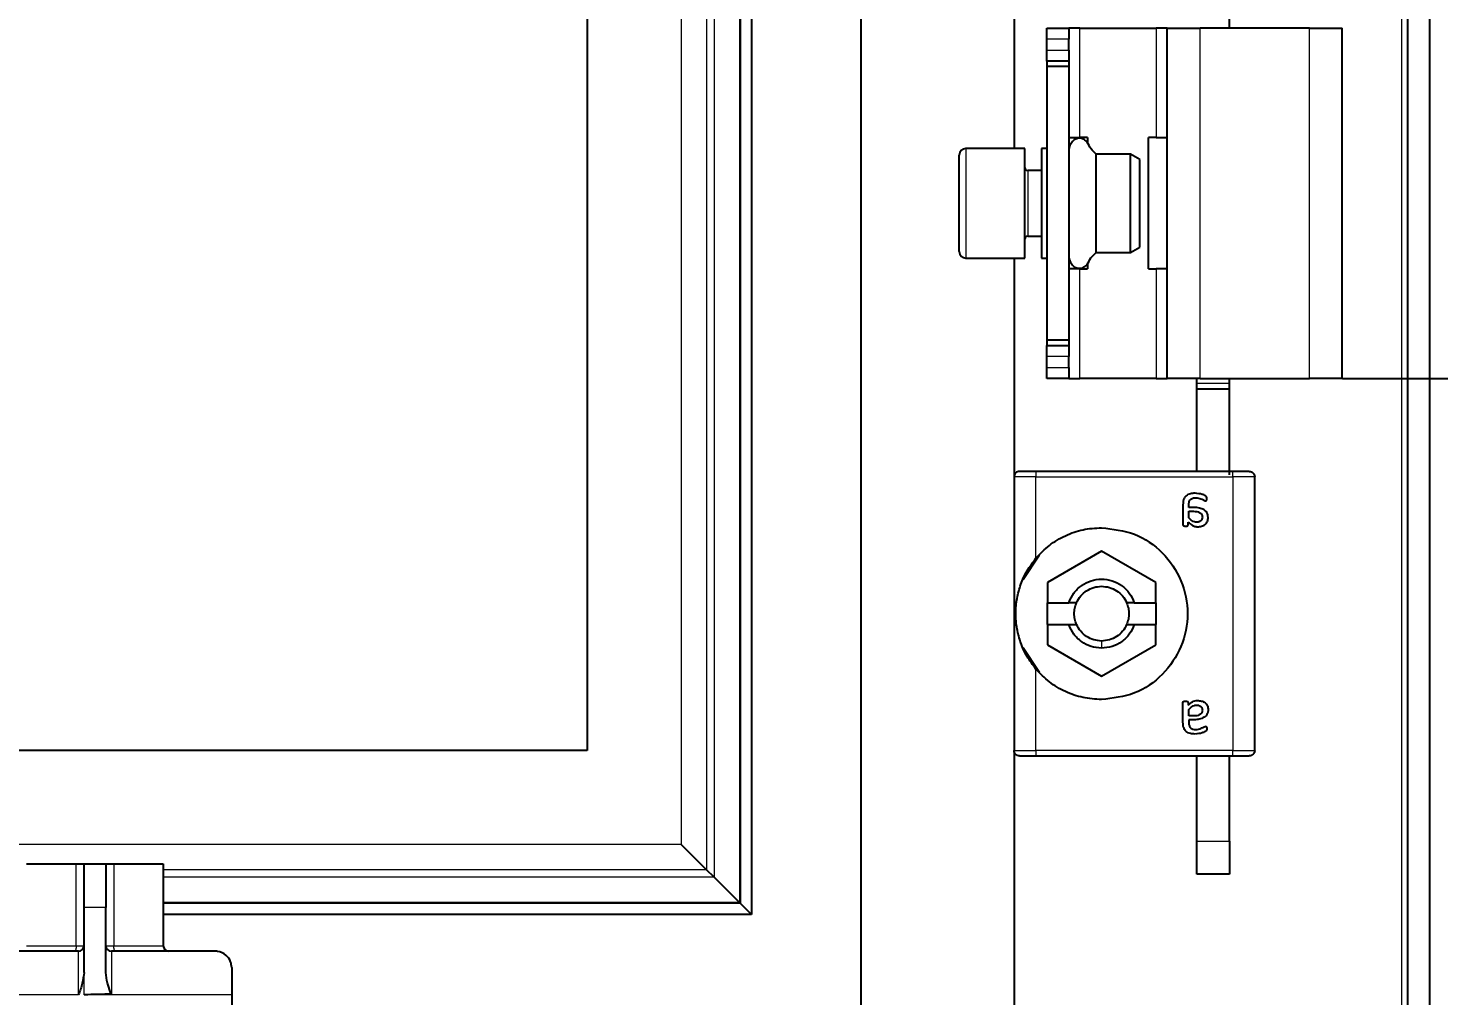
# Model space of a CAD drawing. Header units: millimetres. Extents: x -793 to 1819, y -785 to 978.
# Drawn here: x 1497.4 to 1626.3, y -498.4 to -410 of the extents above; entities that cross this region are included whole.
import ezdxf

# ---------------------------------------------------------------- set-up
doc = ezdxf.new("R2010")
doc.units = ezdxf.units.MM
doc.layers.add('FORMAT', color=7, linetype='Continuous')
doc.styles.add('SLDTEXTSTYLE0', font='TXT', dxfattribs={"width": 0.75})
doc.dimstyles.new('SLDDIMSTYLE0', dxfattribs={"dimtxt": 20, "dimasz": 10, "dimexe": 0, "dimexo": 0.0625, "dimgap": 5, "dimtad": 2, "dimdec": 1, "dimrnd": 1e-09, "dimzin": 12, "dimdsep": 46, "dimtxsty": 'SLDTEXTSTYLE0', "dimsah": 1, "dimcen": 0.09, "dimadec": 0, "dimazin": 3, "dimtfac": 1, "dimtofl": 0, "dimtmove": 0, "dimatfit": 3, "dimfxl": 0, "dimfrac": 2, "dimtolj": 1, "dimtzin": 12, "dimarcsym": 0})

# ---------------------------------------------------------------- blocks, each defined once
blk = doc.blocks.new('_D_8')
at = {"layer": 'FORMAT'}
for p, q in [((1617.49, 690.03), (1818.8, 690.03)), ((1817.8, 690.03), (1817.8, -441.97)), ((1617.49, -441.97), (1818.8, -441.97))]:
    blk.add_line(p, q, dxfattribs=at)
for points in [[(1817.8, 690.03), (1816.26, 680.03), (1819.34, 680.03)], [(1817.8, -441.97), (1819.34, -431.97), (1816.26, -431.97)]]:
    blk.add_solid(points, dxfattribs=at)
at = {"layer": 'FORMAT', "insert": (1792.02, 94.48), "char_height": 20, "attachment_point": 1, "rotation": 90, "style": 'SLDTEXTSTYLE0'}
blk.add_mtext('1132', dxfattribs=at)

msp = doc.modelspace()

# ---------------------------------------------------------------- linework, layer by layer
at = {"color": 7, "linetype": 'Continuous', "lineweight": 25}
for p, q in [((1623.48, -553.47), (1623.48, 801.53)), ((1625.48, -553.47), (1625.48, 801.53)), ((1573.48, 768.53), (1573.48, -520.47)), ((1563.48, 739.03), (1563.48, -490.97)), ((1548.48, 724.03), (1548.48, -475.97)), ((1587.48, -126.14), (1587.48, -420.97)), ((1607.18, -409.97), (1607.18, -126.47)), ((1590.48, -409.97), (1592.48, -409.97)), ((1590.48, -410.97), (1590.48, -409.97)), ((1590.48, -411.97), (1590.48, -410.97)), ((1592.48, -409.97), (1592.48, -410.97)), ((1593.48, -409.97), (1592.48, -409.97)), ((1592.48, -411.97), (1592.48, -410.97)), ((1593.48, -409.97), (1600.48, -409.97)), ((1601.48, -409.97), (1600.48, -409.97)), ((1601.48, -409.97), (1604.48, -409.97)), ((1601.48, -441.97), (1601.48, -409.97)), ((1614.48, -409.97), (1604.48, -409.97)), ((1614.48, -409.97), (1617.48, -409.97)), ((1617.48, -441.97), (1617.48, -409.97)), ((1590.48, -412.97), (1590.48, -411.97)), ((1592.48, -411.97), (1592.48, -412.97)), ((1592.48, -412.97), (1590.48, -412.97)), ((1590.48, -412.97), (1590.48, -413.47)), ((1592.48, -413.47), (1590.48, -413.47)), ((1590.48, -413.47), (1590.48, -438.47)), ((1592.48, -412.97), (1592.48, -413.47)), ((1592.48, -413.47), (1592.48, -438.47)), ((1592.48, -419.97), (1593.48, -419.97)), ((1594.18, -419.97), (1593.48, -419.97)), ((1594.18, -419.97), (1594.18, -420.42)), ((1599.78, -431.97), (1599.78, -419.97)), ((1600.48, -419.97), (1599.78, -419.97)), ((1600.48, -419.97), (1601.48, -419.97)), ((1582.48, -428.22), (1582.48, -421.57)), ((1588.48, -420.97), (1583.08, -420.97)), ((1588.48, -428.53), (1588.48, -420.97)), ((1590.48, -420.97), (1589.98, -420.97)), ((1589.98, -420.97), (1589.98, -422.18)), ((1598.12, -421.47), (1594.98, -421.47)), ((1594.98, -430.47), (1594.98, -421.47)), ((1598.98, -421.97), (1598.12, -421.47)), ((1598.12, -430.47), (1598.12, -421.47)), ((1589.98, -422.18), (1589.98, -430.97)), ((1598.98, -429.97), (1598.98, -421.97)), ((1589.98, -422.97), (1588.73, -422.97)), ((1582.48, -430.37), (1582.48, -428.22)), ((1588.48, -430.97), (1588.48, -428.53)), ((1588.73, -428.97), (1589.98, -428.97)), ((1594.98, -430.47), (1598.12, -430.47)), ((1598.12, -430.47), (1598.98, -429.97)), ((1583.08, -430.97), (1588.48, -430.97)), ((1587.48, -430.97), (1587.48, -450.79)), ((1589.98, -430.97), (1590.48, -430.97)), ((1594.18, -431.52), (1594.18, -431.97)), ((1593.48, -431.97), (1592.48, -431.97)), ((1593.48, -431.97), (1594.18, -431.97)), ((1599.78, -431.97), (1600.48, -431.97)), ((1601.48, -431.97), (1600.48, -431.97)), ((1592.48, -438.47), (1590.48, -438.47)), ((1590.48, -438.47), (1590.48, -438.97)), ((1590.48, -438.97), (1592.48, -438.97)), ((1590.48, -439.97), (1590.48, -438.97)), ((1592.48, -438.47), (1592.48, -438.97)), ((1592.48, -438.97), (1592.48, -439.97)), ((1590.48, -440.97), (1590.48, -439.97)), ((1592.48, -440.97), (1592.48, -439.97)), ((1590.48, -441.97), (1590.48, -440.97)), ((1592.48, -441.97), (1590.48, -441.97)), ((1592.48, -440.97), (1592.48, -441.97)), ((1592.48, -441.97), (1593.48, -441.97)), ((1600.48, -441.97), (1593.48, -441.97)), ((1600.48, -441.97), (1601.48, -441.97)), ((1604.48, -441.97), (1601.48, -441.97)), ((1604.18, -442.43), (1604.18, -441.97)), ((1604.48, -441.97), (1614.48, -441.97)), ((1607.18, -442.43), (1607.18, -441.97)), ((1617.48, -441.97), (1614.48, -441.97)), ((1604.18, -442.93), (1604.18, -442.43)), ((1604.18, -442.93), (1607.18, -442.93)), ((1604.18, -450.47), (1604.18, -442.93)), ((1607.18, -442.93), (1607.18, -442.43)), ((1607.18, -450.77), (1607.18, -442.93)), ((1587.48, -450.97), (1587.48, -475.97)), ((1607.48, -450.47), (1589.48, -450.47)), ((1608.08, -450.47), (1607.83, -450.47)), ((1609.48, -475.97), (1609.48, -450.97)), ((1602.92, -453.51), (1602.92, -455.38)), ((1603.45, -453.76), (1603.45, -453.54)), ((1603.83, -453.76), (1603.45, -453.76)), ((1603.45, -454.11), (1603.88, -454.11)), ((1603.45, -454.7), (1603.45, -454.11)), ((1603.38, -455.37), (1603.38, -455.1)), ((1588.31, -460.34), (1589.82, -458.08)), ((1595.48, -457.75), (1590.53, -460.61)), ((1600.43, -460.61), (1595.48, -457.75)), ((1590.53, -460.61), (1590.53, -462.47)), ((1600.43, -462.47), (1600.43, -460.61)), ((1590.53, -462.47), (1592.49, -462.47)), ((1590.53, -464.47), (1590.53, -462.47)), ((1593.19, -462.47), (1592.49, -462.47)), ((1598.47, -462.47), (1597.77, -462.47)), ((1598.47, -462.47), (1600.43, -462.47)), ((1600.43, -462.47), (1600.43, -464.47)), ((1590.53, -464.47), (1590.53, -466.33)), ((1590.53, -464.47), (1592.49, -464.47)), ((1592.49, -464.47), (1593.19, -464.47)), ((1597.77, -464.47), (1598.47, -464.47)), ((1598.47, -464.47), (1600.43, -464.47)), ((1600.43, -466.33), (1600.43, -464.47)), ((1589.82, -468.85), (1588.31, -466.59)), ((1590.53, -466.33), (1595.48, -469.18)), ((1595.48, -469.18), (1600.43, -466.33)), ((1602.92, -473.43), (1602.92, -471.56)), ((1603.38, -471.56), (1603.38, -471.84)), ((1603.45, -472.82), (1603.45, -472.23)), ((1603.88, -472.82), (1603.45, -472.82)), ((1603.83, -473.17), (1603.45, -473.17)), ((1603.45, -473.17), (1603.45, -473.39)), ((1548.48, -475.97), (908.48, -475.97)), ((1587.48, -476.14), (1587.48, -520.47)), ((1589.48, -476.47), (1607.48, -476.47)), ((1604.18, -484.27), (1604.18, -476.47)), ((1607.18, -484.27), (1607.18, -476.47)), ((1607.83, -476.47), (1608.08, -476.47)), ((1559.38, -486.87), (1557.07, -484.56)), ((1604.18, -487.27), (1604.18, -484.27)), ((1607.18, -484.27), (1607.18, -487.27)), ((1497.23, -486.32), (1501.76, -486.32)), ((1501.76, -486.32), (1502.48, -486.32)), ((1502.48, -486.32), (1504.48, -486.32)), ((1502.48, -490.32), (1502.48, -486.32)), ((1504.48, -486.32), (1504.48, -490.32)), ((1504.48, -486.32), (1505.21, -486.32)), ((1505.21, -486.32), (1509.73, -486.32)), ((1509.73, -486.32), (1509.73, -493.82)), ((1560.07, -487.56), (1559.38, -486.87)), ((1607.18, -487.27), (1604.18, -487.27)), ((1562.38, -489.87), (1560.07, -487.56)), ((1502.48, -496.26), (1502.48, -490.32)), ((1504.48, -496.25), (1504.48, -490.32)), ((1563.48, -490.97), (1509.73, -490.97)), ((1563.48, -490.97), (1562.48, -489.97)), ((1501.98, -494.32), (1492.48, -494.32)), ((1514.48, -494.32), (1504.98, -494.32)), ((1515.98, -495.82), (1515.98, -498.32)), ((1515.98, -498.32), (1515.98, -502.57))]:
    msp.add_line(p, q, dxfattribs=at)
at = {"color": 8, "linetype": 'Continuous', "lineweight": 18}
for p, q in [((1622.88, 798.93), (1622.88, -550.87)), ((1562.38, 737.93), (1562.38, -489.87)), ((1562.48, 738.03), (1562.48, -489.97)), ((1559.38, 734.93), (1559.38, -486.87)), ((1560.07, 735.62), (1560.07, -487.56)), ((1557.07, 732.62), (1557.07, -484.56)), ((1592.48, -410.97), (1590.48, -410.97)), ((1593.48, -419.97), (1593.48, -409.97)), ((1600.48, -409.97), (1600.48, -419.97)), ((1604.48, -441.97), (1604.48, -409.97)), ((1614.48, -441.97), (1614.48, -409.97)), ((1590.48, -411.97), (1592.48, -411.97)), ((1583.08, -420.97), (1583.08, -428.53)), ((1588.73, -422.97), (1588.73, -428.97)), ((1583.08, -428.53), (1583.08, -430.97)), ((1593.48, -441.97), (1593.48, -431.97)), ((1600.48, -431.97), (1600.48, -441.97)), ((1592.48, -439.97), (1590.48, -439.97)), ((1590.48, -440.97), (1592.48, -440.97)), ((1607.18, -442.43), (1604.18, -442.43)), ((1589.48, -458.41), (1589.48, -450.97)), ((1589.48, -450.97), (1607.48, -450.97)), ((1607.48, -450.97), (1607.48, -475.97)), ((1595.48, -465.97), (1595.48, -466.62)), ((1589.48, -475.97), (1589.48, -468.53)), ((1607.48, -475.97), (1589.48, -475.97)), ((1557.07, -484.56), (899.89, -484.56)), ((1604.18, -484.27), (1607.18, -484.27)), ((1501.76, -493.82), (1501.76, -486.32)), ((1505.21, -486.32), (1505.21, -493.82)), ((1559.38, -486.87), (1509.73, -486.87)), ((1560.07, -487.56), (1509.73, -487.56)), ((1562.38, -489.87), (1509.73, -489.87)), ((1504.48, -490.32), (1502.48, -490.32)), ((1562.48, -489.97), (1509.73, -489.97)), ((1497.23, -493.82), (1501.76, -493.82)), ((1501.76, -493.82), (1502.48, -493.82)), ((1501.98, -498.32), (1501.98, -494.32)), ((1504.48, -493.82), (1505.21, -493.82)), ((1504.98, -494.32), (1504.98, -498.25)), ((1505.21, -493.82), (1509.73, -493.82)), ((1502.48, -498.32), (1502.48, -496.26)), ((1501.98, -498.32), (1490.98, -498.32)), ((1515.98, -498.32), (1502.48, -498.32))]:
    msp.add_line(p, q, dxfattribs=at)
at = {"color": 8, "linetype": 'Continuous', "lineweight": 18, "flags": 128}
for points in [[(1501.76, -493.82), (1501.76, -493.91), (1501.75, -494.01), (1501.73, -494.1), (1501.72, -494.17), (1501.7, -494.23), (1501.67, -494.28), (1501.65, -494.31), (1501.62, -494.32)], [(1505.34, -494.32), (1505.32, -494.31), (1505.29, -494.28), (1505.27, -494.23), (1505.25, -494.17), (1505.23, -494.1), (1505.22, -494.01), (1505.21, -493.91), (1505.21, -493.82)]]:
    msp.add_lwpolyline(points, dxfattribs=at)
at = {"color": 7, "linetype": 'Continuous', "lineweight": 25}
for centre, radius, start, end in [((1583.08, -421.57), 0.6, 90, 180), ((1588.73, -422.72), 0.25, 180, 270), ((1588.73, -429.22), 0.25, 90, 180), ((1583.08, -430.37), 0.6, 180, 270), ((1501.98, -493.82), 0.5, 270, 0), ((1504.98, -493.82), 0.5, 180, 270), ((1510.23, -493.82), 0.5, 180, 270)]:
    msp.add_arc(centre, radius, start, end, dxfattribs=at)
msp.add_ellipse((16931.66, -498.32), major_axis=(15429.18, 0), ratio=0.000259, start_param=3.123591, end_param=3.141593, dxfattribs=at)
for points, knots in [([(1594.98, -421.47), (1594.81, -421.31), (1594.46, -421.01), (1594.26, -420.44), (1593.9, -420.13), (1593.56, -420), (1593.2, -420.04), (1592.86, -420.23), (1592.61, -420.59), (1592.52, -420.88), (1592.48, -421.04)], [0, 0, 0, 0, 0.1856756, 0.3710252, 0.4669372, 0.5621716, 0.6563466, 0.7515528, 0.8738418, 1, 1, 1, 1]), ([(1592.48, -430.9), (1592.52, -431.05), (1592.61, -431.35), (1592.86, -431.71), (1593.2, -431.9), (1593.56, -431.93), (1593.9, -431.8), (1594.26, -431.5), (1594.46, -430.93), (1594.81, -430.62), (1594.98, -430.47)], [0, 0, 0, 0, 0.126158, 0.248447, 0.343653, 0.437828, 0.533063, 0.628975, 0.814324, 1, 1, 1, 1]), ([(1604.04, -452.47), (1603.89, -452.47), (1603.66, -452.48), (1603.38, -452.58), (1603.2, -452.7), (1603.06, -452.86), (1602.94, -453.14), (1602.93, -453.36), (1602.92, -453.51)], [0, 0, 0, 0, 0.250089, 0.382495, 0.500259, 0.622163, 0.750133, 1, 1, 1, 1]), ([(1605.1, -452.96), (1605.1, -452.91), (1605.1, -452.83), (1605.03, -452.74), (1604.9, -452.65), (1604.57, -452.52), (1604.25, -452.49), (1604.04, -452.47)], [0, 0, 0, 0, 0.124693, 0.187182, 0.249773, 0.500039, 1, 1, 1, 1]), ([(1603.45, -453.54), (1603.46, -453.45), (1603.46, -453.32), (1603.52, -453.15), (1603.6, -453.04), (1603.7, -452.96), (1603.83, -452.91), (1603.96, -452.88), (1604.05, -452.88), (1604.09, -452.88)], [0, 0, 0, 0, 0.250023, 0.382539, 0.499802, 0.620838, 0.749652, 0.874777, 1, 1, 1, 1]), ([(1605.22, -454.68), (1605.21, -454.6), (1605.2, -454.45), (1605.11, -454.23), (1604.95, -454.05), (1604.69, -453.88), (1604.3, -453.78), (1603.99, -453.77), (1603.83, -453.76)], [0, 0, 0, 0, 0.1250486, 0.2498861, 0.3708558, 0.4998199, 0.7496086, 1, 1, 1, 1]), ([(1604.09, -452.88), (1604.25, -452.9), (1604.49, -452.93), (1604.75, -453.05), (1604.87, -453.12), (1604.94, -453.16), (1604.98, -453.17), (1605, -453.17)], [0, 0, 0, 0, 0.4987, 0.749508, 0.874949, 0.946783, 1, 1, 1, 1]), ([(1605, -453.17), (1605.01, -453.17), (1605.02, -453.17), (1605.04, -453.16), (1605.06, -453.15), (1605.07, -453.12), (1605.09, -453.08), (1605.1, -453.04), (1605.1, -453), (1605.1, -452.98), (1605.1, -452.96)], [0, 0, 0, 0, 0.128825, 0.180169, 0.243397, 0.36986, 0.499864, 0.749649, 0.843476, 1, 1, 1, 1]), ([(1604.17, -455.11), (1604.1, -455.11), (1603.96, -455.1), (1603.7, -454.96), (1603.55, -454.81), (1603.45, -454.7)], [0, 0, 0, 0, 0.249939, 0.499864, 1, 1, 1, 1]), ([(1603.88, -454.11), (1603.98, -454.12), (1604.16, -454.12), (1604.39, -454.19), (1604.53, -454.28), (1604.63, -454.38), (1604.68, -454.51), (1604.69, -454.6), (1604.69, -454.64)], [0, 0, 0, 0, 0.279652, 0.500248, 0.629485, 0.750186, 0.875763, 1, 1, 1, 1]), ([(1604.69, -454.64), (1604.68, -454.71), (1604.67, -454.81), (1604.61, -454.93), (1604.55, -455), (1604.46, -455.06), (1604.37, -455.09), (1604.27, -455.11), (1604.21, -455.11), (1604.17, -455.11)], [0, 0, 0, 0, 0.249168, 0.373635, 0.49939, 0.619394, 0.749656, 0.87477, 1, 1, 1, 1]), ([(1604.26, -455.53), (1604.38, -455.52), (1604.56, -455.51), (1604.79, -455.42), (1604.94, -455.33), (1605.07, -455.2), (1605.19, -454.99), (1605.21, -454.8), (1605.22, -454.68)], [0, 0, 0, 0, 0.25007, 0.379181, 0.500499, 0.62417, 0.750842, 1, 1, 1, 1]), ([(1602.92, -455.38), (1602.92, -455.39), (1602.93, -455.4), (1602.94, -455.42), (1602.97, -455.44), (1603.04, -455.47), (1603.11, -455.47), (1603.15, -455.47)], [0, 0, 0, 0, 0.124881, 0.183376, 0.250934, 0.500336, 1, 1, 1, 1]), ([(1603.15, -455.47), (1603.2, -455.47), (1603.27, -455.47), (1603.34, -455.45), (1603.37, -455.42), (1603.38, -455.4), (1603.38, -455.39), (1603.38, -455.37)], [0, 0, 0, 0, 0.499718, 0.749437, 0.810587, 0.875078, 1, 1, 1, 1]), ([(1603.38, -455.1), (1603.51, -455.21), (1603.69, -455.38), (1603.97, -455.49), (1604.13, -455.52), (1604.22, -455.52), (1604.26, -455.53)], [0, 0, 0, 0, 0.499113, 0.749325, 0.874665, 1, 1, 1, 1]), ([(1589.48, -468.53), (1589.2, -468.15), (1588.63, -467.4), (1588.07, -466.15), (1587.72, -464.87), (1587.59, -463.47), (1587.72, -462.06), (1588.07, -460.78), (1588.63, -459.54), (1589.2, -458.78), (1589.48, -458.41)], [0, 0, 0, 0, 0.125762, 0.25037, 0.375307, 0.500139, 0.62481, 0.749763, 0.874888, 1, 1, 1, 1]), ([(1602.92, -471.56), (1602.92, -471.55), (1602.93, -471.53), (1602.94, -471.51), (1602.97, -471.49), (1603.04, -471.47), (1603.11, -471.47), (1603.15, -471.47)], [0, 0, 0, 0, 0.124884, 0.1863766, 0.2509142, 0.5003223, 1, 1, 1, 1]), ([(1603.15, -471.47), (1603.2, -471.47), (1603.26, -471.47), (1603.32, -471.49), (1603.35, -471.5), (1603.37, -471.51), (1603.38, -471.53), (1603.38, -471.55), (1603.38, -471.56)], [0, 0, 0, 0, 0.499162, 0.644242, 0.749698, 0.813605, 0.875217, 1, 1, 1, 1]), ([(1603.38, -471.84), (1603.51, -471.73), (1603.69, -471.56), (1604.01, -471.43), (1604.17, -471.41), (1604.26, -471.41)], [0, 0, 0, 0, 0.499364, 0.749701, 1, 1, 1, 1]), ([(1603.45, -472.23), (1603.55, -472.13), (1603.7, -471.97), (1603.93, -471.86), (1604.07, -471.82), (1604.14, -471.82), (1604.17, -471.82)], [0, 0, 0, 0, 0.499765, 0.749504, 0.874771, 1, 1, 1, 1]), ([(1604.17, -471.82), (1604.24, -471.82), (1604.34, -471.83), (1604.46, -471.88), (1604.54, -471.94), (1604.61, -472.01), (1604.66, -472.1), (1604.68, -472.19), (1604.69, -472.26), (1604.69, -472.29)], [0, 0, 0, 0, 0.2496231, 0.3771401, 0.499734, 0.6227303, 0.7498125, 0.8748762, 1, 1, 1, 1]), ([(1604.26, -471.41), (1604.38, -471.42), (1604.56, -471.43), (1604.79, -471.51), (1604.94, -471.61), (1605.07, -471.74), (1605.19, -471.95), (1605.21, -472.13), (1605.22, -472.25)], [0, 0, 0, 0, 0.25007, 0.379559, 0.500499, 0.624556, 0.750843, 1, 1, 1, 1]), ([(1605.22, -472.25), (1605.22, -472.29), (1605.21, -472.37), (1605.19, -472.52), (1605.11, -472.71), (1604.95, -472.88), (1604.68, -473.05), (1604.3, -473.16), (1603.99, -473.17), (1603.83, -473.17)], [0, 0, 0, 0, 0.0626366, 0.1252782, 0.2500723, 0.3748405, 0.4999941, 0.7496958, 1, 1, 1, 1]), ([(1604.69, -472.29), (1604.69, -472.34), (1604.68, -472.43), (1604.63, -472.55), (1604.53, -472.66), (1604.39, -472.75), (1604.17, -472.81), (1603.98, -472.82), (1603.88, -472.82)], [0, 0, 0, 0, 0.124446, 0.249795, 0.37, 0.499734, 0.719932, 1, 1, 1, 1]), ([(1604.04, -474.47), (1603.96, -474.47), (1603.81, -474.46), (1603.59, -474.43), (1603.38, -474.36), (1603.2, -474.24), (1603.06, -474.07), (1602.94, -473.8), (1602.93, -473.57), (1602.92, -473.43)], [0, 0, 0, 0, 0.125255, 0.250437, 0.383066, 0.500493, 0.622629, 0.75025, 1, 1, 1, 1]), ([(1603.45, -473.39), (1603.45, -473.44), (1603.46, -473.53), (1603.48, -473.66), (1603.52, -473.79), (1603.6, -473.9), (1603.7, -473.98), (1603.87, -474.05), (1604, -474.05), (1604.09, -474.06)], [0, 0, 0, 0, 0.125295, 0.250514, 0.383518, 0.50035, 0.621938, 0.750243, 1, 1, 1, 1]), ([(1605.1, -473.97), (1605.1, -474), (1605.1, -474.05), (1605.08, -474.13), (1605.03, -474.2), (1604.9, -474.29), (1604.57, -474.42), (1604.25, -474.45), (1604.04, -474.47)], [0, 0, 0, 0, 0.062686, 0.125173, 0.187628, 0.250185, 0.500314, 1, 1, 1, 1]), ([(1604.09, -474.06), (1604.25, -474.04), (1604.56, -474.02), (1604.82, -473.8), (1604.98, -473.77), (1605, -473.76)], [0, 0, 0, 0, 0.498852, 0.946609, 1, 1, 1, 1]), ([(1605, -473.76), (1605.01, -473.76), (1605.02, -473.76), (1605.04, -473.78), (1605.06, -473.79), (1605.07, -473.81), (1605.1, -473.87), (1605.1, -473.93), (1605.1, -473.97)], [0, 0, 0, 0, 0.13107, 0.182437, 0.243796, 0.371388, 0.500442, 1, 1, 1, 1]), ([(1515.98, -495.82), (1515.96, -495.63), (1515.9, -495.16), (1515.43, -494.58), (1514.9, -494.34), (1514.55, -494.32), (1514.48, -494.32), (1514.48, -494.32)], [0, 0, 0, 0, 0.19414, 0.485275, 0.898779, 0.996769, 1, 1, 1, 1]), ([(1502.48, -496.26), (1502.44, -496.59), (1502.36, -497.3), (1502.11, -497.96), (1501.98, -498.31), (1501.98, -498.32)], [0, 0, 0, 0, 0.475461, 0.994056, 1, 1, 1, 1]), ([(1504.98, -498.25), (1504.98, -498.25), (1504.98, -498.24), (1504.97, -498.24), (1504.96, -498.22), (1504.92, -498.14), (1504.8, -497.81), (1504.58, -497.18), (1504.52, -496.58), (1504.48, -496.25)], [0, 0, 0, 0, 0.00167, 0.003889, 0.009531, 0.034361, 0.132751, 0.526214, 1, 1, 1, 1])]:
    msp.add_open_spline(points, degree=3, knots=knots, dxfattribs=at)
for points in [[(1587.98, -450.47), (1587.92, -450.47), (1587.79, -450.49), (1587.62, -450.61), (1587.5, -450.77), (1587.49, -450.9), (1587.48, -450.97)], [(1589.48, -450.47), (1589.29, -450.47), (1588.89, -450.47), (1588.4, -450.47), (1588.05, -450.47), (1588, -450.47), (1587.98, -450.47)], [(1608.98, -450.47), (1608.96, -450.47), (1608.91, -450.47), (1608.57, -450.47), (1608.07, -450.47), (1607.68, -450.47), (1607.48, -450.47)], [(1608.98, -450.47), (1609.05, -450.47), (1609.18, -450.49), (1609.34, -450.61), (1609.46, -450.77), (1609.47, -450.9), (1609.48, -450.97)], [(1589.48, -458.41), (1589.88, -457.99), (1590.67, -457.17), (1592.15, -456.3), (1593.77, -455.72), (1594.91, -455.65), (1595.48, -455.62)], [(1595.48, -455.62), (1596.51, -455.74), (1598.56, -455.97), (1601.18, -457.79), (1602.92, -460.38), (1603.54, -463.47), (1602.92, -466.55), (1601.18, -469.15), (1598.56, -470.96), (1596.51, -471.2), (1595.48, -471.32)], [(1592.49, -462.47), (1592.63, -462.17), (1592.89, -461.56), (1593.62, -460.87), (1594.5, -460.42), (1595.48, -460.27), (1596.47, -460.42), (1597.35, -460.87), (1598.07, -461.56), (1598.34, -462.17), (1598.47, -462.47)], [(1593.19, -462.47), (1593.31, -462.25), (1593.54, -461.83), (1594.1, -461.35), (1594.76, -461.03), (1595.24, -460.99), (1595.48, -460.97)], [(1595.48, -460.97), (1595.72, -460.99), (1596.21, -461.03), (1596.87, -461.35), (1597.43, -461.83), (1597.66, -462.25), (1597.77, -462.47)], [(1593.19, -464.47), (1593.13, -464.31), (1593.01, -463.98), (1592.97, -463.47), (1593.01, -462.95), (1593.13, -462.63), (1593.19, -462.47)], [(1597.77, -462.47), (1597.83, -462.63), (1597.95, -462.95), (1598, -463.47), (1597.95, -463.98), (1597.83, -464.31), (1597.77, -464.47)], [(1595.48, -466.62), (1595.15, -466.59), (1594.5, -466.53), (1593.62, -466.06), (1592.89, -465.37), (1592.63, -464.77), (1592.49, -464.47)], [(1595.48, -465.97), (1595.24, -465.95), (1594.76, -465.91), (1594.1, -465.59), (1593.54, -465.11), (1593.31, -464.68), (1593.19, -464.47)], [(1598.47, -464.47), (1598.34, -464.77), (1598.07, -465.37), (1597.35, -466.06), (1596.47, -466.53), (1595.81, -466.59), (1595.48, -466.62)], [(1597.77, -464.47), (1597.66, -464.68), (1597.43, -465.11), (1596.87, -465.59), (1596.21, -465.91), (1595.72, -465.95), (1595.48, -465.97)], [(1595.48, -471.32), (1594.91, -471.28), (1593.77, -471.21), (1592.15, -470.64), (1590.67, -469.77), (1589.88, -468.94), (1589.48, -468.53)], [(1587.98, -476.47), (1587.92, -476.46), (1587.79, -476.44), (1587.62, -476.33), (1587.5, -476.16), (1587.49, -476.03), (1587.48, -475.97)], [(1587.98, -476.47), (1588, -476.47), (1588.05, -476.47), (1588.4, -476.47), (1588.89, -476.47), (1589.29, -476.47), (1589.48, -476.47)], [(1607.48, -476.47), (1607.68, -476.47), (1608.07, -476.47), (1608.57, -476.47), (1608.91, -476.47), (1608.96, -476.47), (1608.98, -476.47)], [(1609.48, -475.97), (1609.47, -476.03), (1609.46, -476.16), (1609.34, -476.33), (1609.18, -476.44), (1609.05, -476.46), (1608.98, -476.47)]]:
    msp.add_open_spline(points, degree=3, dxfattribs=at)
at = {"color": 8, "linetype": 'Continuous', "lineweight": 18}
for points in [[(1589.48, -450.97), (1589.22, -450.97), (1588.7, -450.97), (1588.03, -450.97), (1587.57, -450.97), (1587.51, -450.97), (1587.48, -450.97)], [(1589.48, -450.47), (1589.48, -450.47), (1589.48, -450.49), (1589.48, -450.61), (1589.48, -450.77), (1589.48, -450.9), (1589.48, -450.97)], [(1607.48, -450.97), (1607.48, -450.9), (1607.48, -450.77), (1607.48, -450.61), (1607.48, -450.49), (1607.48, -450.47), (1607.48, -450.47)], [(1609.48, -450.97), (1609.45, -450.97), (1609.39, -450.97), (1608.93, -450.97), (1608.27, -450.97), (1607.74, -450.97), (1607.48, -450.97)], [(1587.48, -475.97), (1587.51, -475.97), (1587.57, -475.97), (1588.03, -475.97), (1588.7, -475.97), (1589.22, -475.97), (1589.48, -475.97)], [(1589.48, -475.97), (1589.48, -476.03), (1589.48, -476.16), (1589.48, -476.33), (1589.48, -476.44), (1589.48, -476.46), (1589.48, -476.47)], [(1607.48, -476.47), (1607.48, -476.46), (1607.48, -476.44), (1607.48, -476.33), (1607.48, -476.16), (1607.48, -476.03), (1607.48, -475.97)], [(1607.48, -475.97), (1607.74, -475.97), (1608.27, -475.97), (1608.93, -475.97), (1609.39, -475.97), (1609.45, -475.97), (1609.48, -475.97)]]:
    msp.add_open_spline(points, degree=3, dxfattribs=at)

# ---------------------------------------------------------------- dimensions: what is measured, and where the dimension line sits
at = {"layer": 'FORMAT'}
dim = msp.add_linear_dim(base=(1817.8, -441.97), p1=(1617.48, 690.03), p2=(1617.48, -441.97), angle=90, dimstyle='SLDDIMSTYLE0', dxfattribs=at)
dim.commit()
dim.dimension.update_dxf_attribs({"geometry": '_D_8', "text_midpoint": (1817.8, 124.03), "dimtype": 160})

doc.saveas('drawing.dxf')
